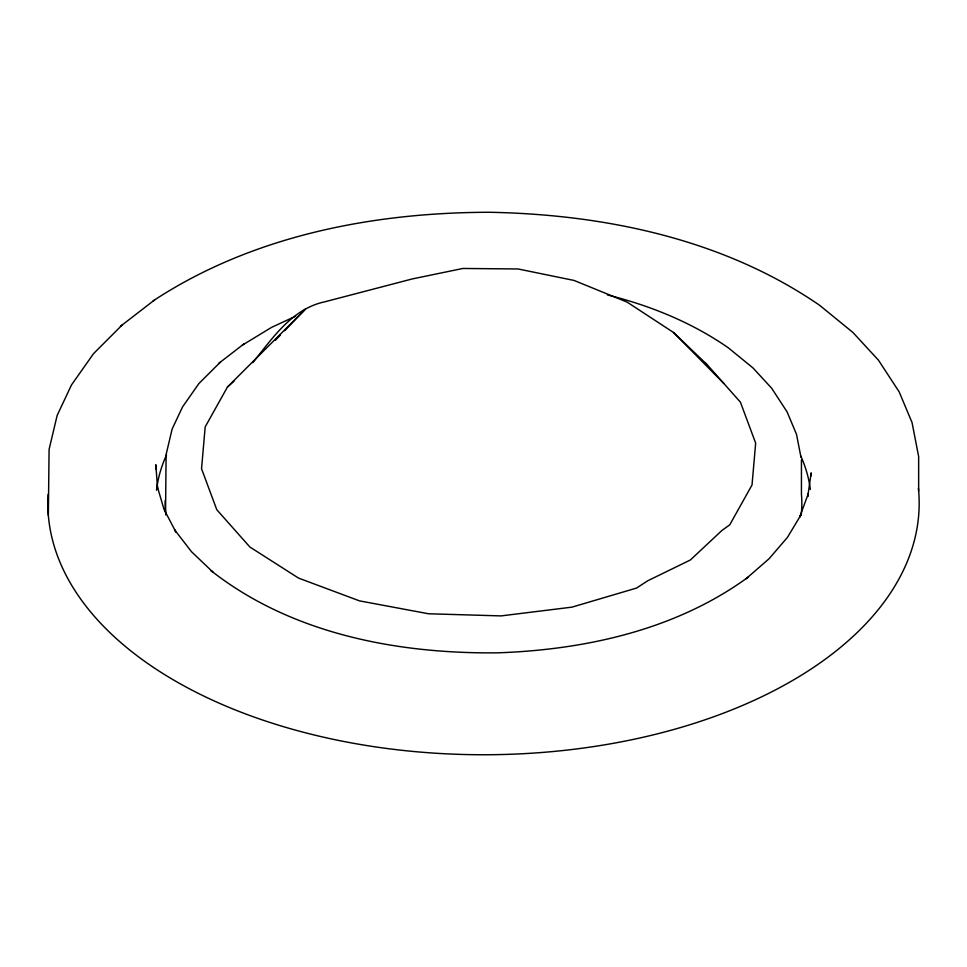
<?xml version="1.0" encoding="UTF-8"?>
<svg xmlns="http://www.w3.org/2000/svg" width="967" height="967" viewBox="0 0 967 967"><rect width="100%" height="100%" fill="white"/><g stroke="black" fill="none" stroke-linecap="round" stroke-linejoin="round"><path stroke-width="1.45" d="M284.6 330.702L305.415 309.174L227.45 387.042L205.185 426.894L201.547 468.741L216.777 509.706L249.873 547.008L298.537 578.097L359.482 600.87L428.538 613.767L501.015 615.906L571.956 607.143L636.54 588.069L647.745 580.768L690.353 560.002L722.047 530.363L729.747 524.839L752.024 484.975L755.662 443.14L740.42 402.163L707.336 364.861L673.516 332.479L627.124 302.115L574.108 280.454L518.082 268.971L462.879 268.463L412.244 278.943L324.622 301.849C291.889 308.836 272.38 338.438 252.786 362.661M275.232 340.384L280.442 335.005M122.289 324.876L93.521 353.668L71.461 384.999L57.15 415.447L49.087 449.377L48.35 515.399M220.512 362.009L199.021 383.403L182.57 406.865L172.114 429.106L166.094 454.599L165.562 512.111M227.45 387.042L234.014 381.179M153.028 301.16L154.732 299.83C253.294 235.561 373.129 212.486 489.338 212.269C604.617 214.432 723.473 239.03 819.714 305.367L852.87 332.418L878.471 360.195L899.177 391.889L912.05 422.555L918.65 456.605L918.65 491.043M242.427 345.098L271.534 327.39L295.588 316.221M120.416 326.338L154.732 299.83M218.639 363.459L244.131 343.768M607.361 294.911C650.259 305.608 691.876 322.47 728.284 347.794L752.942 367.895L771.618 388.166L787.09 411.894L796.494 434.292L800.966 457.198M704.895 363.314L707.336 364.861M673.516 332.479L723.872 383.512M157.089 485.809L163.979 509.271L175.909 532.055L174.592 529.819L191.454 551.661L212.909 572.113L211.072 570.687C291.502 633.893 397.352 653.934 497.546 652.834C585.337 649.788 675.885 629.843 747.938 577.311L746.149 578.689L769.043 558.781L787.428 537.386L801.027 514.819L799.673 517.115L808.219 493.835L807.747 496.506L811.18 472.827L811.18 475.812M157.573 488.48L155.82 464.74L155.82 469.225M801.438 459.881L801.438 494.318A318.324 183.778 0 0 1 801.244 514.529M156.497 490.269A327.777 189.242 0 0 1 166.505 454.949M800.797 456.025A327.777 189.242 0 0 1 810.346 489.435M165.853 514.988A318.324 183.778 0 0 1 165.2 500.568M918.396 488.178A435.682 251.541 0 0 1 488.831 754.731A435.682 251.541 0 0 1 48.096 494.318"/></g></svg>
